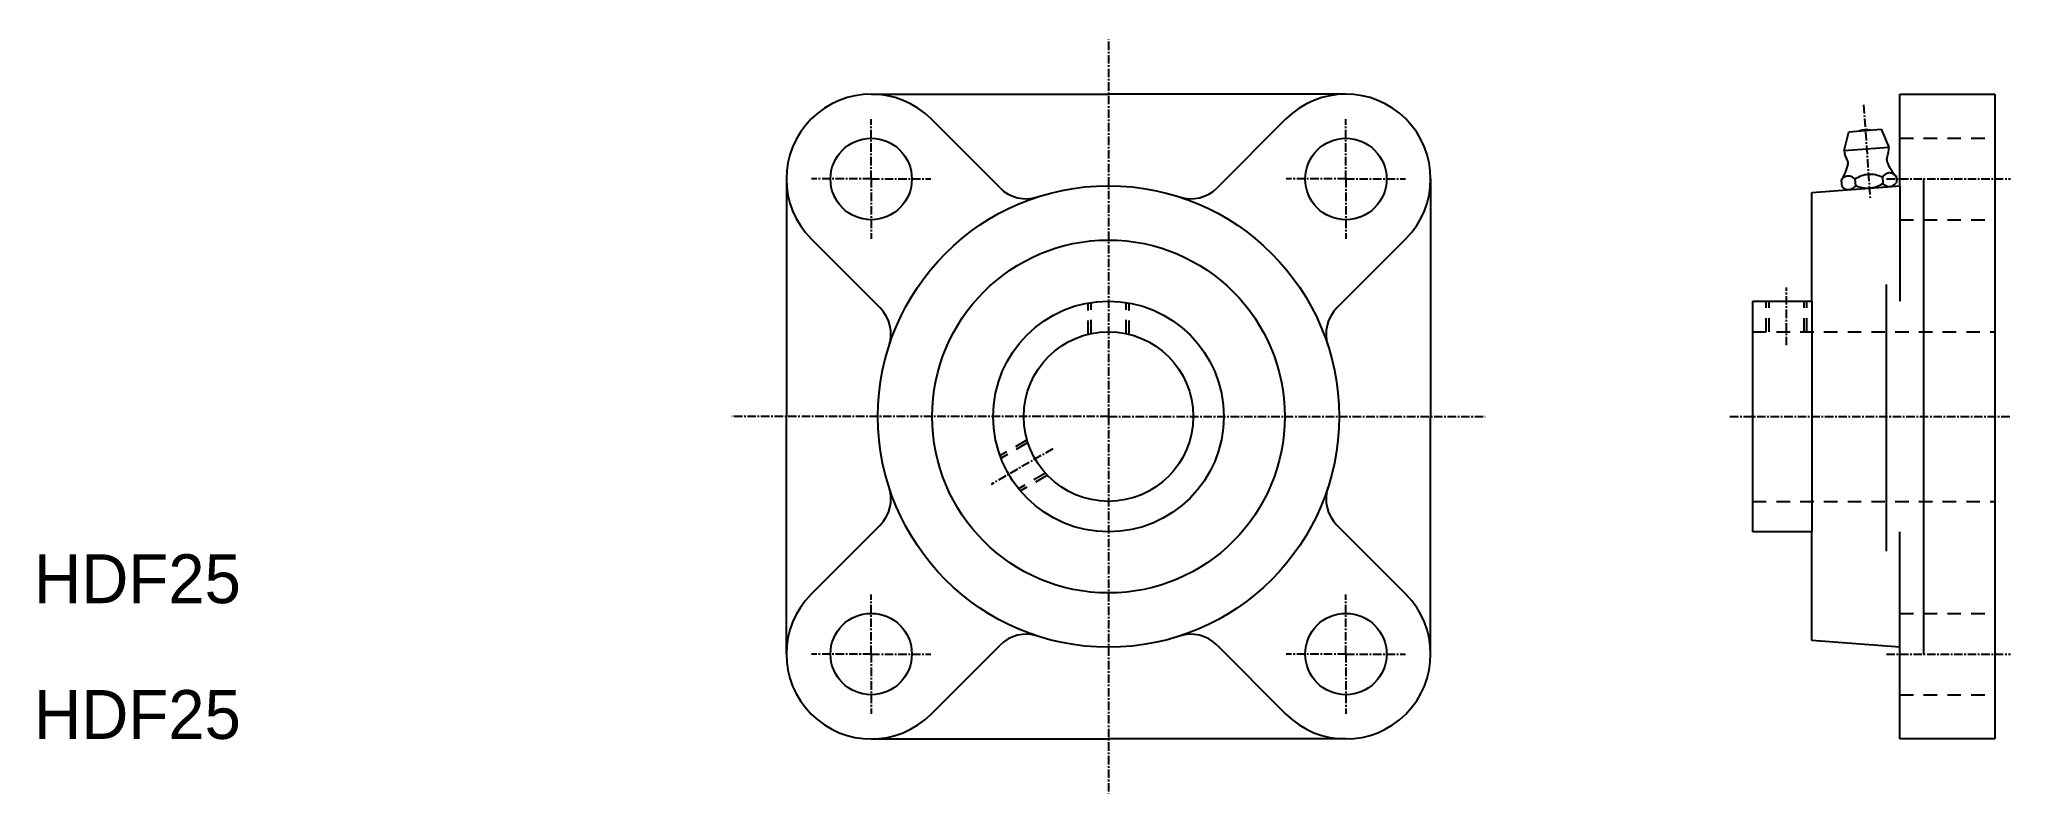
# Model space of a CAD drawing. Extents: x 107 to 398, y 94 to 205.
import ezdxf
from ezdxf.enums import TextEntityAlignment as Align

# ---------------------------------------------------------------- set-up
doc = ezdxf.new("R2010")
doc.units = 0
doc.linetypes.add('CENTER', pattern=[2, 1.25, -0.25, 0.25, -0.25])
doc.linetypes.add('DASHED', pattern=[3.5, 2, -1.5])
doc.layers.get('0').update_dxf_attribs({"linetype": 'CONTINUOUS'})
doc.layers.add('CENTER', color=1, linetype='CENTER')

msp = doc.modelspace()

# ---------------------------------------------------------------- linework, layer by layer
for p, q in [((229.64, 196.84), (264.64, 196.84)), ((299.64, 196.84), (264.64, 196.84)), ((381.34, 183.34), (381.34, 196.84)), ((381.34, 196.84), (395.34, 196.84)), ((395.34, 196.84), (395.34, 149.34)), ((248.64, 183.02), (238.48, 193.18)), ((290.8, 193.18), (280.64, 183.02)), ((217.14, 184.34), (217.14, 149.34)), ((312.14, 184.34), (312.14, 149.34)), ((368.34, 182.34), (381.34, 183.34)), ((381.34, 183.34), (381.34, 166.34)), ((384.84, 184.34), (384.84, 114.34)), ((368.34, 166.34), (368.34, 182.34)), ((376.84, 183), (376.84, 183)), ((220.8, 175.5), (230.97, 165.34)), ((298.32, 165.34), (308.48, 175.5)), ((379.34, 129.49), (379.34, 168.81)), ((359.64, 132.34), (359.64, 166.34)), ((359.64, 166.34), (368.34, 166.34)), ((368.34, 166.34), (368.34, 132.34)), ((217.14, 114.34), (217.14, 149.34)), ((312.14, 114.34), (312.14, 149.34)), ((395.34, 149.34), (395.34, 101.84)), ((230.97, 133.35), (220.8, 123.18)), ((308.48, 123.18), (298.32, 133.35)), ((368.34, 132.34), (359.64, 132.34)), ((368.34, 116.34), (368.34, 132.34)), ((381.34, 115.34), (381.34, 132.34)), ((381.34, 115.34), (368.34, 116.34)), ((238.48, 105.5), (248.64, 115.67)), ((280.64, 115.67), (290.8, 105.5)), ((381.34, 101.84), (381.34, 115.34)), ((229.64, 101.84), (264.64, 101.84)), ((299.64, 101.84), (264.64, 101.84)), ((395.34, 101.84), (381.34, 101.84))]:
    msp.add_line(p, q)
at = {"linetype": 'CONTINUOUS'}
for p, q in [((373.11, 188.54), (373.81, 191.3)), ((373.11, 188.54), (379.69, 189.03)), ((373.81, 191.3), (378.59, 191.66)), ((378.59, 191.66), (379.69, 189.03)), ((372.69, 184.16), (372.76, 183.22)), ((373.55, 182.75), (380.13, 183.25)), ((374.71, 184.32), (374.78, 183.37)), ((378.75, 184.62), (378.82, 183.68)), ((380.77, 184.78), (380.84, 183.83)), ((376.84, 183), (376.84, 183))]:
    msp.add_line(p, q, dxfattribs=at)
at = {"color": 3, "linetype": 'DASHED'}
for p, q in [((381.34, 190.34), (395.34, 190.34)), ((381.34, 190.34), (395.34, 190.34)), ((381.34, 178.34), (395.34, 178.34)), ((261.66, 161.48), (261.66, 166.08)), ((262.07, 161.57), (262.07, 166.15)), ((267.25, 161.57), (267.25, 166.14)), ((267.66, 161.47), (267.66, 166.07)), ((361.64, 161.84), (361.64, 166.34)), ((362.05, 161.84), (362.05, 166.34)), ((367.24, 161.84), (367.24, 166.34)), ((367.64, 161.84), (367.64, 166.34)), ((359.64, 161.84), (395.34, 161.84)), ((252.63, 145.89), (248.64, 143.59)), ((252.75, 145.49), (248.79, 143.21)), ((255.34, 141), (251.38, 138.71)), ((255.62, 140.69), (251.64, 138.39)), ((359.64, 136.84), (395.34, 136.84)), ((381.34, 120.34), (395.34, 120.34)), ((381.34, 108.34), (395.34, 108.34))]:
    msp.add_line(p, q, dxfattribs=at)
for centre, radius in [((229.64, 184.34), 6), ((299.64, 184.34), 6), ((264.64, 149.34), 34), ((264.64, 149.34), 26), ((264.64, 149.34), 17), ((264.64, 149.34), 12.5), ((229.64, 114.34), 6), ((299.64, 114.34), 6)]:
    msp.add_circle(centre, radius)
for centre, radius, start, end in [((229.64, 184.34), 12.5, 45, 225), ((299.64, 184.34), 12.5, 315, 135), ((252.49, 186.86), 5.44, 225, 287.9435), ((276.79, 186.86), 5.44, 252.0565, 315), ((227.12, 161.49), 5.44, 342.0565, 45), ((302.16, 161.49), 5.44, 135, 197.9435), ((227.12, 137.19), 5.44, 315, 17.9435), ((302.16, 137.19), 5.44, 162.0565, 225), ((229.64, 114.34), 12.5, 135, 315), ((299.64, 114.34), 12.5, 225, 45), ((252.49, 111.82), 5.44, 72.0565, 135), ((276.79, 111.82), 5.44, 45, 107.9435)]:
    msp.add_arc(centre, radius, start, end)
at = {"linetype": 'CONTINUOUS'}
for centre, radius, start, end in [((376.43, 188.4), 3.2, 78.9603, 109.7179), ((376.4, 188.78), 3.3, 337.2884, 4.3391), ((367.8, 187.63), 6, 324.6766, 349.1074), ((376.4, 188.78), 3.3, 184.3391, 211.3898), ((372.9, 186.65), 0.8, 349.1065, 31.4087), ((380.18, 187.2), 0.8, 157.2695, 199.5717), ((385.08, 188.94), 6, 199.5708, 224.0016), ((373.91, 183.32), 1.48, 110.93, 145.4672), ((373.84, 184.23), 1.48, 223.2217, 257.7482), ((373.74, 183.67), 1.1, 79.3805, 109.2977), ((373.63, 183.3), 1.48, 43.211, 77.7482), ((373.56, 184.21), 1.48, 290.93, 325.4674), ((377.61, 179.69), 5.45, 110.92, 122.0648), ((376.95, 188.38), 5.44, 246.6135, 257.7582), ((377, 180.97), 4.04, 79.3892, 109.289), ((376.54, 187.03), 4.04, 259.3892, 289.289), ((376.58, 179.62), 5.44, 66.6092, 77.7582), ((375.93, 188.3), 5.45, 290.92, 302.069), ((379.97, 183.78), 1.48, 110.93, 145.4672), ((379.9, 184.69), 1.48, 223.2217, 257.7482), ((379.8, 184.13), 1.1, 79.3805, 109.2977), ((379.79, 184.33), 1.1, 259.3805, 289.2977), ((379.69, 183.76), 1.48, 43.211, 77.7482), ((379.62, 184.67), 1.48, 290.93, 325.4674), ((373.73, 183.87), 1.1, 259.3805, 289.2977)]:
    msp.add_arc(centre, radius, start, end, dxfattribs=at)
at = {"layer": 'CENTER', "color": 1, "linetype": 'CENTER'}
for p, q in [((264.66, 149.34), (264.66, 204.89)), ((375.99, 195.25), (376.94, 181.55)), ((229.64, 184.34), (229.64, 193.14)), ((299.64, 184.34), (299.64, 193.14)), ((229.64, 184.34), (220.84, 184.34)), ((229.64, 184.34), (238.44, 184.34)), ((229.64, 184.34), (229.64, 175.54)), ((299.64, 184.34), (290.84, 184.34)), ((299.64, 184.34), (308.44, 184.34)), ((299.64, 184.34), (299.64, 175.54)), ((379.34, 184.34), (397.66, 184.34)), ((364.64, 159.84), (364.64, 168.34)), ((264.64, 149.34), (209.09, 149.34)), ((264.64, 149.34), (320.19, 149.34)), ((264.64, 149.34), (264.64, 93.79)), ((356.28, 149.34), (397.66, 149.34)), ((256.41, 144.59), (247.32, 139.34)), ((229.64, 114.34), (229.64, 123.14)), ((299.64, 114.34), (299.64, 123.14)), ((229.64, 114.34), (220.84, 114.34)), ((229.64, 114.34), (229.64, 105.54)), ((229.64, 114.34), (238.44, 114.34)), ((299.64, 114.34), (290.84, 114.34)), ((299.64, 114.34), (299.64, 105.54)), ((299.64, 114.34), (308.44, 114.34)), ((379.34, 114.34), (397.66, 114.34))]:
    msp.add_line(p, q, dxfattribs=at)

# ---------------------------------------------------------------- texts
for p in [(121.44, 121.84), (121.44, 101.84)]:
    msp.add_text('HDF25', height=7.2).set_placement(p, align=Align.CENTER)

doc.saveas('drawing.dxf')
